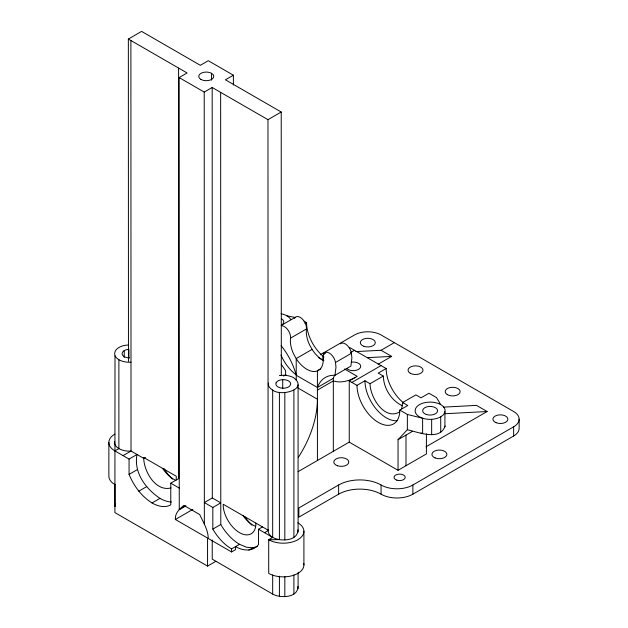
<?xml version="1.0" encoding="UTF-8"?>
<svg xmlns="http://www.w3.org/2000/svg" width="628" height="628" viewBox="0 0 628 628"><rect width="100%" height="100%" fill="white"/><g stroke="black" fill="none" stroke-linecap="round" stroke-linejoin="round"><path stroke-width="0.94" d="M296.259 380.584L296.204 358.572L293.614 353.996A23.252 13.424 60 0 1 290.544 338.131L290.521 336.263A8.823 5.095 60 0 0 282.05 325.728M317.423 460.505L317.415 370.756L320.767 368.824M333.327 451.312L333.327 378.299A47.438 27.389 60 0 1 334.755 375.144M215.891 561.283L207.562 566.095L114.9 512.605L115.002 355.848C112.734 348.626 122.224 345.094 127.947 345.062M323.059 359.522L323.114 356.626M176.201 480.035L176.295 476.267L143.702 457.451C143.577 470.961 155.469 492.085 171.146 487.909M207.562 566.095L207.562 538.078L175.361 519.489C174.843 513.225 179.475 509.033 183.847 505.407L199.759 514.591C203.213 522.292 208.174 529.742 208.245 538.479L231.575 551.949L235.555 549.649L235.555 546.588C242.644 550.866 253.108 552.02 258.524 544.539L258.524 529.231L262.496 526.931L268.486 530.393L268.289 531.28A15.001 8.659 0 0 0 272.678 537.403C280.41 541.807 298.057 541.258 297.947 529.789M281.124 345.659A47.438 27.389 60 0 1 296.204 375.238L317.423 387.484L318.223 385.537A47.438 27.389 60 0 1 332.989 375.277L334.991 375.277L335.98 367.129L335.485 362.489A8.831 5.095 60 0 0 329.198 352.991A8.831 5.095 60 0 0 323.169 355.707L323.145 357.536A23.252 13.424 60 0 1 319.699 369.523L316.614 371.187A23.252 13.424 60 0 1 296.604 359.279L296.204 358.572L312.116 349.388L309.526 344.803A23.252 13.424 60 0 1 306.464 328.946A8.831 5.095 60 0 0 301.903 318.569A8.831 5.095 60 0 0 294.563 318.317M114.689 441.594C113.951 444.593 116.533 447.167 118.88 448.612A15.001 8.659 0 0 0 129.486 451.147L131.024 451.03L143.702 458.346L145.366 457.388M114.689 503.295L115.002 506.427L115.002 484.204M268.486 383.049L268.289 383.936A15.001 8.659 0 0 0 272.678 390.059C280.504 396.755 308.607 389.682 293.896 377.813A15.001 8.659 0 0 0 283.291 375.277L279.405 375.575M445.119 426.051C439.788 441.405 417.699 431.931 407.36 429.756L398.042 439.686L398.042 470.301L426.404 453.926L426.404 433.838M401.677 408.804L402.642 402.532L415.901 394.879L421.019 397.838L428.971 393.246L436.531 397.61L440.723 404.62M128.928 358.156L128.928 349.356C126.228 349.474 122.499 350.487 122.052 353.603A7.434 4.294 0 0 0 129.486 357.897M440.723 416.866L443.109 415.077L444.608 412.989L445.119 410.743A15.001 8.659 0 0 0 430.117 402.085L426.231 402.375A15.001 8.659 0 0 0 415.626 408.506L415.116 410.743A15.001 8.659 0 0 0 422.62 418.24C428.539 420.03 435.196 419.779 440.723 416.866L440.723 432.174M212.225 540.009L212.225 559.155L272.678 594.064C280.41 598.46 298.057 597.919 297.947 586.442M399.62 411.96C384.218 420.807 370.08 396.975 370.049 383.724L364.947 380.772L356.994 385.364L349.239 380.913L349.239 442.128L298.057 471.683M268.603 529.875L268.101 530.173L267.968 119.673L212.178 87.48L204.218 92.073L204.351 524.199M349.239 380.913L357.199 376.321L344.466 368.974M128.457 361.383L128.355 39.054L141.614 31.4L200.332 65.304L208.284 60.712L233.388 75.211L233.388 85.008M185.919 505.862L179.255 509.708L179.113 77.566L187.073 72.966L128.355 39.054M233.388 75.211L225.436 79.803L281.226 112.019L281.313 375.56M267.968 119.673L281.226 112.019M281.171 325.453L295.403 317.234M304.973 323.546L306.558 322.635A30.277 17.482 60 0 0 323.977 356.987M290.544 338.131L306.464 328.946M114.9 434.066A20.622 11.908 0 0 0 114.9 450.904L118.88 448.612L118.88 359.726L116.494 357.936L115.002 355.848M123.072 455.622L131.024 451.03L130.899 40.514M114.9 450.904L129.062 459.084L137.022 454.484C133.497 472.586 145.672 488.804 159.983 498.365A37.499 21.65 60 0 0 171.491 501.976M283.416 376.031L285.952 374.563M320.319 354.718L354.545 334.959A18.754 10.825 0 0 1 381.063 334.959L513.649 411.513A18.754 10.825 0 0 1 513.649 426.82L513.649 436.005L412.879 494.181A22.498 12.992 0 0 1 381.063 494.181A30.003 17.317 0 0 0 338.633 494.181L298.857 517.142L298.857 507.958L338.633 484.997A30.003 17.317 0 0 1 381.063 484.997A22.498 12.992 0 0 0 412.879 484.997L513.649 426.82M178.595 68.075L178.737 478.575L170.777 483.168L170.777 504.818A37.499 21.65 60 0 1 152.031 502.957C141.394 496.34 133.803 485.837 129.062 474.391L137.022 469.799M350.322 352.708L354.482 350.306M335.485 362.489L351.397 353.297A8.831 5.095 60 0 0 346.695 344.913A8.831 5.095 60 0 0 340.298 343.861M334.991 375.277L350.895 366.093L351.892 357.944L351.397 353.297M355.778 351.601L381.063 350.275L394.321 342.621M317.423 387.484L333.327 378.299M138.772 491.198L146.724 486.606M378.142 364.209L391.668 356.398L381.063 350.275M351.892 382.421L381 365.614L386.165 368.526A30.27 17.474 60 0 0 403.584 402.87M152.031 502.957L159.983 498.365M386.165 368.526L378.205 373.118L383.308 376.062C383.692 388.3 391.213 400.546 402.383 405.79M370.049 383.724L383.308 376.062M180.181 508.845L185.181 505.964M257.37 546.431L252.794 547.844L246.396 547.216L239.535 544.295A37.499 21.65 60 0 1 220.781 524.498L220.781 502.871L212.311 497.98L204.351 502.573L212.829 507.463L220.781 502.871L220.648 92.371M175.361 519.489L192.867 509.387M356.994 385.364A30.27 17.474 60 0 0 378.401 422.44A30.27 17.474 60 0 0 399.808 410.084L407.76 405.492L402.642 402.532M231.575 551.949L231.575 548.888A37.499 21.65 60 0 1 212.829 529.09L220.781 524.498M398.042 439.686L412.525 431.318M231.575 548.888L239.535 544.295M264.514 532.685L268.486 530.393M425.972 446.814L487.132 411.513L476.519 405.39L443.462 407.125M248.814 550.144L252.794 547.844M272.678 390.059L272.678 537.403L268.706 539.703L268.706 573.38A20.622 11.908 0 0 0 292.413 575.64A20.622 11.908 0 0 0 303.74 563.41M317.438 390.059L333.366 380.89A52.061 30.058 -60 0 0 355.055 377.546M131.024 362.152L129.486 362.262A15.001 8.659 0 0 1 118.88 359.726M325.642 353.179L322.721 353.336L324.354 354.278M367.356 357.67L391.668 356.398M445.323 413.711L487.132 411.513M286.925 315.821L295.293 317.525M399.808 410.084L407.36 414.449L422.62 418.24L422.62 433.555A15.001 8.659 0 0 1 420.988 432.928M174.992 479.941C169.882 477.476 165.925 473.253 162.746 468.637M304.038 321.183L306.558 322.635M349.38 347.355L381 365.614M297.947 387.986L317.438 399.235A75.046 43.34 -60 0 1 298.3 457.38M349.239 442.128L398.042 470.301M262.496 526.931L223.23 504.26L223.293 507.228A23.252 13.424 60 0 0 239.935 532.882A23.252 13.424 60 0 0 255.879 525.134L255.839 523.085M258.524 529.231L272.678 537.403M170.777 483.168L179.255 488.066M179.113 77.566L204.218 92.073M172.417 479.085L167.935 474.36L164.096 468.731M281.203 364.232L285.599 370.661L285.599 375.489M312.116 349.388L312.516 350.086A23.252 13.424 60 0 0 323.907 360.723M212.178 87.48L212.311 497.98M211.558 73.319L211.558 80.18M519.136 419.166L519.136 428.351A18.754 10.825 0 0 1 513.649 436.005M444.914 411.63L444.914 426.946M431.656 419.284L431.656 434.6M412.879 484.997L412.879 494.181M407.36 414.449L407.36 429.756M405.994 435.094L405.994 465.709M381.063 484.997L381.063 494.181M338.633 484.997L338.633 494.181M303.913 531.28L303.913 564.965M298.088 384.823L298.088 532.167M298.088 572.555L298.088 588.829M293.896 390.059L293.896 537.403M293.896 574.918L293.896 594.064M284.829 392.484L284.829 539.821M284.829 576.378L284.829 596.482M282.726 379.689L282.726 388.512M279.405 392.304L279.405 539.648L268.706 539.703A20.622 11.908 0 0 0 297.868 539.703A20.622 11.908 0 0 0 297.868 522.857M279.405 576.198L279.405 596.302M272.678 574.918L272.678 594.064M212.829 507.463L212.829 529.09M129.062 459.084L129.062 474.391M124.234 350.573L124.234 357.411M108.864 442.481L108.864 476.165A20.622 11.908 0 0 0 114.9 484.588M397.061 420.721A30.27 17.474 60 0 1 364.947 380.772M281.132 313.749A15.001 8.659 0 0 1 290.803 319.707M281.619 318.891A7.497 4.333 0 0 1 281.619 325.014M323.514 360.103A23.252 13.424 60 0 1 318.239 357.363M296.463 374.987A30.277 17.482 60 0 1 280.967 355.055M351.28 362.16A7.497 4.333 0 0 1 360.268 364.868A7.497 4.333 0 0 1 356.39 370.269A7.497 4.333 0 0 1 346.719 368.51M255.337 526.24A23.252 13.424 60 0 1 243.107 515.761M251.899 525.189A37.499 21.65 60 0 1 244.606 516.397M276.108 382.829L275.849 383.936A7.434 4.294 0 0 0 283.291 388.23C286.132 388.159 290.214 387.272 290.725 383.936A7.434 4.294 0 0 0 283.291 379.642L281.36 379.791A7.434 4.294 0 0 0 276.108 382.829M337.534 465.78A7.497 4.333 0 0 0 348.783 462.035A7.497 4.333 0 0 0 337.534 458.283A7.497 4.333 0 0 0 337.534 465.78M426.263 414.456A7.497 4.333 0 0 0 437.614 410.814A7.497 4.333 0 0 0 426.475 406.96A7.497 4.333 0 0 0 426.263 414.456M495.987 422.668A7.497 4.333 0 0 0 507.848 419.614A7.497 4.333 0 0 0 497.329 415.21A7.497 4.333 0 0 0 495.987 422.668M435.11 457.93A7.497 4.333 0 0 0 446.869 454.743A7.497 4.333 0 0 0 436.209 450.457A7.497 4.333 0 0 0 435.11 457.93M447.356 394.667A7.497 4.333 0 0 0 459.9 392.728A7.497 4.333 0 0 0 450.716 387.429A7.497 4.333 0 0 0 447.356 394.667M396.81 480.153A5.628 3.25 0 0 0 405.248 477.343A5.628 3.25 0 0 0 396.81 474.533A5.628 3.25 0 0 0 396.81 480.153M410.225 373.236A7.497 4.333 0 0 0 422.777 371.297A7.497 4.333 0 0 0 413.593 365.991A7.497 4.333 0 0 0 410.225 373.236M364.052 346.366A7.497 4.333 0 0 0 375.301 342.621A7.497 4.333 0 0 0 364.052 338.869A7.497 4.333 0 0 0 364.052 346.366M200.952 79.442A7.497 4.333 0 0 0 213.496 77.503A7.497 4.333 0 0 0 204.312 72.196A7.497 4.333 0 0 0 200.952 79.442"/></g></svg>
